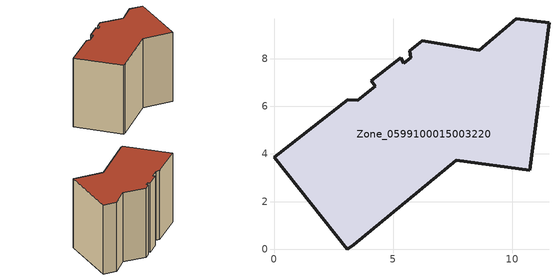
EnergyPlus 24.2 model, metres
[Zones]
Zone_0599100015003220
 floor ground (C_G): 4.26,6.84 4.08,7.06 5.31,8.02 5.45,7.81 5.74,8.04 5.7,8.33 6.22,8.74 8.6,8.35 10.16,9.67 11.53,9.5 10.74,3.3 7.65,3.74 3.34,0.2 3.08,0 0,3.86 3.09,6.28 3.52,6.25 z0.7
 wall outside (C_F): 3.09,6.28 0,3.86 3.08,0 3.34,0.2 7.65,3.74 10.74,3.3 11.53,9.5 10.16,9.67 8.6,8.35 6.22,8.74 5.7,8.33 5.74,8.04 5.45,7.81 5.31,8.02 4.08,7.06 4.26,6.84 3.52,6.25 3.09,6.28 z0.7:7.81
 roof outside (C_R): 3.52,6.25 3.09,6.28 0,3.86 3.08,0 3.34,0.2 7.65,3.74 10.74,3.3 11.53,9.5 10.16,9.67 8.6,8.35 6.22,8.74 5.7,8.33 5.74,8.04 5.45,7.81 5.31,8.02 4.08,7.06 4.26,6.84 z7.81
[BUILDING]
Pand.0599100015003220: North Axis=0; Terrain=City; Loads Convergence Tolerance Value=0.04; Temperature Convergence Tolerance Value=0.4; Solar Distribution=FullExterior; Maximum Number of Warmup Days=25; Minimum Number of Warmup Days=1
[Site:Location]
Rotterdam.The.Hague.AP_ZH_NLD Design_Conditions: Latitude=51.96; Longitude=4.45; Time Zone=1; Elevation=-4.5
[SITE:GROUNDTEMPERATURE:BUILDINGSURFACE]
18, 18, 18, 18, 18, 18, 18, 18, 18, 18, 18, 18
[MATERIAL] Thermal Absorptance=0.9; Solar Absorptance=0.7; Visible Absorptance=0.7
Name | Roughness | Thickness | Conductivity | Density | Specific Heat
G.TI.1975-1991 | MediumSmooth | 0.15 | 0.288461 | 540 | 1210
F.TI.1975-1991 | Rough | 0.3 | 0.230769 | 1920 | 840
R.TI.1975-1991 | MediumRough | 0.2 | 0.153846 | 1500 | 1000
[CONSTRUCTION]
C_G: G.TI.1975-1991
C_F: F.TI.1975-1991
C_R: R.TI.1975-1991
[ZONE]
Zone_0599100015003220: Type=1; Multiplier=1; Ceiling Height=Autocalculate; Volume=Autocalculate; Floor Area=autocalculate; Part of Total Floor Area=Yes
[ZONEINFILTRATION:DESIGNFLOWRATE]
Infil_Zone_0599100015003220: Zone or ZoneList or Space or SpaceList=Zone_0599100015003220; Schedule=AlwaysOn; Design Flow Rate Calculation Method=Flow/Area; Flow Rate per Floor Area=0.003; Constant Term Coefficient=1; Temperature Term Coefficient=0; Velocity Term Coefficient=0; Velocity Squared Term Coefficient=0
[HVACTEMPLATE:ZONE:IDEALLOADSAIRSYSTEM]
Zone_0599100015003220: Maximum Heating Supply Air Temperature=50; Minimum Cooling Supply Air Temperature=13; Maximum Heating Supply Air Humidity Ratio=0.0156; Minimum Cooling Supply Air Humidity Ratio=0.0077; Heating Limit=NoLimit; Cooling Limit=NoLimit; Dehumidification Control Type=ConstantSensibleHeatRatio; Cooling Sensible Heat Ratio=0.7; Dehumidification Setpoint=60; Humidification Control Type=None; Humidification Setpoint=30; Outdoor Air Method=None; Outdoor Air Flow Rate per Person=0.00944; Outdoor Air Flow Rate per Zone Floor Area=0; Outdoor Air Flow Rate per Zone=0; Demand Controlled Ventilation Type=None; Outdoor Air Economizer Type=NoEconomizer; Heat Recovery Type=None; Sensible Heat Recovery Effectiveness=0.7; Latent Heat Recovery Effectiveness=0.65
[ZONECONTROL:THERMOSTAT]
ThermostatControl_Zone_0599100015003220: Zone or ZoneList=Zone_0599100015003220; Control Type Schedule=DualSetpointControlType; Control 1=Thermostat_Zone_0599100015003220; Temperature Difference Between Cutout And Setpoint=0
[THERMOSTATSETPOINT:DUALSETPOINT]
Thermostat_Zone_0599100015003220: Heating Setpoint Temperature Schedule=HeatingSetpoint_Zone_0599100015003220; Cooling Setpoint Temperature Schedule=CoolingSetpoint_Zone_0599100015003220
[SCHEDULE:COMPACT]
HeatingSetpoint_Zone_0599100015003220: Through: 12/31, For: AllDays, Until: 24:00, 21
CoolingSetpoint_Zone_0599100015003220: Through: 12/31, For: AllDays, Until: 24:00, 24
DualSetpointControlType: Through: 12/31, For: AllDays, Until: 24:00, 4
AlwaysOn: Through: 12/31, For: AllDays, Until: 24:00, 1
